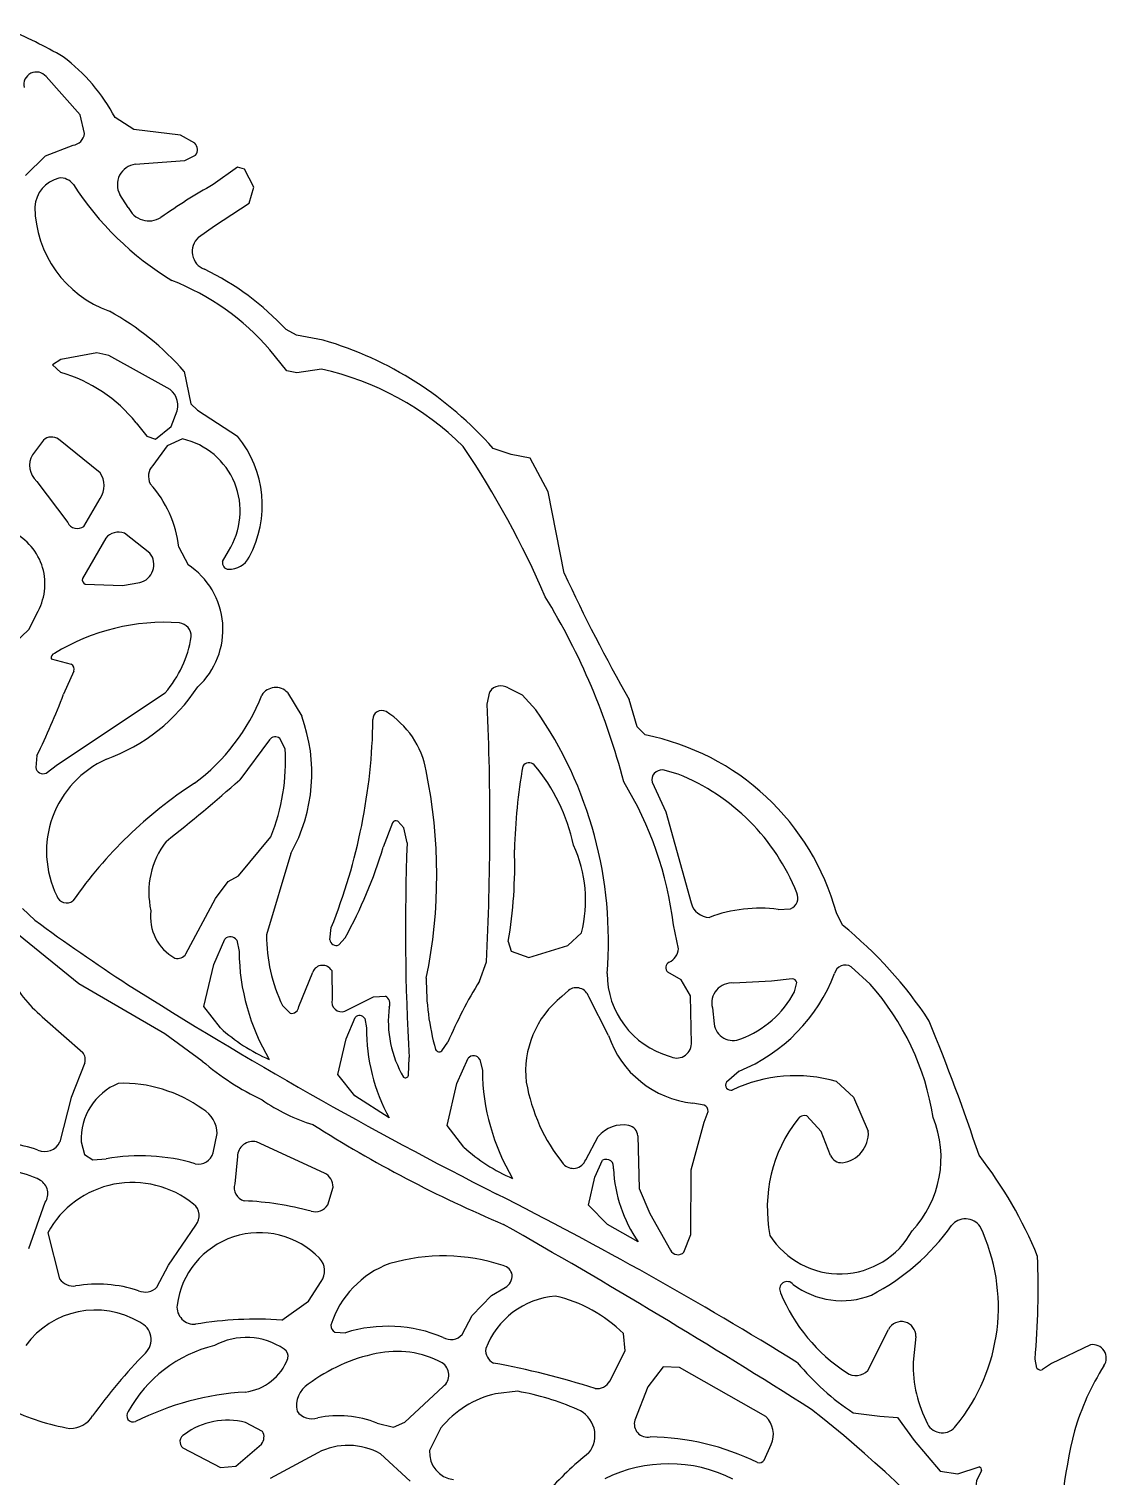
# Model space of a CAD drawing. Header units: millimetres. Extents: x 0.02 to 0.492, y 0.021 to 0.495.
# Drawn here: x 0.3916 to 0.4668, y 0.34 to 0.4409 of the extents above; entities that cross this region are included whole.
import ezdxf

# ---------------------------------------------------------------- set-up
doc = ezdxf.new("R2010")
doc.units = ezdxf.units.MM
doc.header["$MEASUREMENT"] = 0
doc.layers.add('WHITE', color=7, linetype='Continuous')

msp = doc.modelspace()

# ---------------------------------------------------------------- linework, layer by layer
at = {"layer": 'WHITE'}
for p, q in [((0.3952045481410092, 0.4349635921699858), (0.3928289010704811, 0.4376168237243088)), ((0.3955090818838454, 0.4336573866849003), (0.3952045481410092, 0.4349635921699858)), ((0.3989414019847565, 0.4339381374657341), (0.397640120347869, 0.4347678670237098)), ((0.402213485810109, 0.4335415729188242), (0.3989414019847565, 0.4339381374657341)), ((0.4031969303203766, 0.4329717134570872), (0.402213485810109, 0.4335415729188242)), ((0.391390394377743, 0.4307178465175515), (0.3927916815647671, 0.4320909155635344)), ((0.3927916815647671, 0.4320909155635344), (0.3947104685281687, 0.4328280447212741)), ((0.4025034937461175, 0.4317690551059231), (0.4032575441856395, 0.4321466808692768)), ((0.3990533292797975, 0.4315107793423154), (0.4025034937461175, 0.4317690551059231)), ((0.4061831546843385, 0.4313007556507334), (0.4044800704371113, 0.4300935040745835)), ((0.4066744347012735, 0.4311676055663909), (0.4061831546843385, 0.4313007556507334)), ((0.4073197010586339, 0.4299019846404977), (0.4066744347012735, 0.4311676055663909)), ((0.3985636465224254, 0.4284965969818322), (0.397972327427753, 0.4293992000101786)), ((0.4070040059591939, 0.4288002602629016), (0.4073197010586339, 0.4299019846404977)), ((0.4045770726053707, 0.427221719323901), (0.4070040059591939, 0.4288002602629016)), ((0.4034614764788846, 0.4264143158077489), (0.4045770726053707, 0.427221719323901)), ((0.410291910414194, 0.4195946390293949), (0.4095674183290965, 0.4199740097277836)), ((0.4121611920648904, 0.4192390297175402), (0.410291910414194, 0.4195946390293949)), ((0.3938676742409076, 0.4178901862949054), (0.3932798329208774, 0.4175199109480822)), ((0.39636196223904, 0.4183455810493469), (0.3938676742409076, 0.4178901862949054)), ((0.3972186185348012, 0.4181720184066707), (0.39636196223904, 0.4183455810493469)), ((0.4012714520353343, 0.4159165657281728), (0.3972186185348012, 0.4181720184066707)), ((0.4096234526990288, 0.417105794059728), (0.4084452140570618, 0.4185673949726739)), ((0.3932798329208774, 0.4175199109480822), (0.3938553951249599, 0.4169854409574248)), ((0.4024690775522861, 0.4170559675853734), (0.4029152781225137, 0.4147972328517466)), ((0.410310366169841, 0.4169561348347643), (0.4096234526990288, 0.417105794059728)), ((0.4120285628762062, 0.4172187212680111), (0.410310366169841, 0.4169561348347643)), ((0.4029152781225137, 0.4147972328517466), (0.403381564362863, 0.4143660285590259)), ((0.4015467767085006, 0.4132167351833383), (0.4019639788669876, 0.4143232076253404)), ((0.403381564362863, 0.4143660285590259), (0.4061872991635091, 0.4125376115370369)), ((0.399116382654213, 0.4134801924215369), (0.3998688799809644, 0.4125470012274098)), ((0.4004520800659712, 0.4123408394927251), (0.4015467767085006, 0.4132167351833383)), ((0.3926434772514096, 0.4122669859450235), (0.3918807924752019, 0.411251484595814)), ((0.3966074269610254, 0.4099938782756514), (0.3937018057715674, 0.4123402436709533)), ((0.3998688799809644, 0.4125470012274098), (0.4004520800659712, 0.4123408394927251)), ((0.4012715714697465, 0.4118777586799738), (0.4002675713929951, 0.4105104786285059)), ((0.4023511236551766, 0.4123528368784002), (0.4012715714697465, 0.4118777586799738)), ((0.4252550278285214, 0.4112692111578043), (0.4239978773551405, 0.4116888443539145)), ((0.4265822666005971, 0.4110003482896), (0.4252550278285214, 0.4112692111578043)), ((0.427833193356968, 0.408671888015042), (0.4265822666005971, 0.4110003482896)), ((0.3921921145221568, 0.4093941324201876), (0.3943394736836966, 0.4065232547865556)), ((0.395467118225057, 0.4062565682588142), (0.396603759278029, 0.4082097000765914)), ((0.4289613433064591, 0.4029915455236519), (0.427833193356968, 0.408671888015042)), ((0.4000755429555504, 0.4043853146466851), (0.398293743247531, 0.4057874938373591)), ((0.3969888679395722, 0.405437610229456), (0.3953741750080372, 0.402628292244205)), ((0.4020807369097716, 0.404808479724271), (0.4027284934923696, 0.4035829462206502)), ((0.4051440799181252, 0.4037967899915946), (0.4055432796734664, 0.4045348548919221)), ((0.3955604359428687, 0.4022182317578788), (0.3981626216644833, 0.4021427523569993)), ((0.3981626216644833, 0.4021427523569993), (0.3993621408766387, 0.4023408594433444)), ((0.3916389391675851, 0.3990687862414307), (0.3922754746707226, 0.4003476780760581)), ((0.3906119213657537, 0.3980878716308759), (0.3916389391675851, 0.3990687862414307)), ((0.3931955560674457, 0.3970093364724233), (0.3945732695981133, 0.3966532245498526)), ((0.394767306128294, 0.3961562674484035), (0.3940548334083665, 0.3945480576635567)), ((0.3936187284906774, 0.3896475825372233), (0.4011441786797839, 0.394653846634796)), ((0.4096727399270964, 0.394659539319323), (0.4106577570216796, 0.3930079349430374)), ((0.4235963346719236, 0.3938515711328102), (0.4237751368234022, 0.3947262480256249)), ((0.4250497267193208, 0.3949843359364888), (0.4260352359697132, 0.3945092117766464)), ((0.4260352359697132, 0.3945092117766464), (0.4269928547510307, 0.3934650709052164)), ((0.4340519418245242, 0.3922756524563148), (0.4335046563302207, 0.3941797433873013)), ((0.4346040094959836, 0.3917076858789339), (0.4340519418245242, 0.3922756524563148)), ((0.4084144772875519, 0.3913671373131393), (0.406338498252471, 0.388585527731598)), ((0.4095031723983591, 0.390739703327137), (0.4091351263805933, 0.3914678495958555)), ((0.3921912450564038, 0.3902654127389338), (0.3921154405725821, 0.3894465085836362)), ((0.3928353860320357, 0.3890503852813457), (0.3936187284906774, 0.3896475825372233)), ((0.4369162081390896, 0.3889724594436582), (0.4358297013134312, 0.3892665454432703)), ((0.4350876023152652, 0.3884239359861432), (0.4360541125685139, 0.3863384311102716)), ((0.4169886350377944, 0.3855881900511951), (0.4163482271570278, 0.3838781368928524)), ((0.4177862844352259, 0.3852275124396888), (0.4173559166783707, 0.3856970081606995)), ((0.4360541125685139, 0.3863384311102716), (0.4378063483665697, 0.379992748031989)), ((0.4062487931350787, 0.381889648077701), (0.4085093721435073, 0.3846115514065227)), ((0.4180036604277497, 0.3841759461562938), (0.4177862844352259, 0.3852275124396888)), ((0.4098959528249044, 0.3834469482525926), (0.4082027039349195, 0.3777644727369351)), ((0.4046497008401448, 0.3803041658695753), (0.4055289909348975, 0.381478942839587)), ((0.4055289909348975, 0.381478942839587), (0.4062487931350787, 0.381889648077701)), ((0.3911863040751798, 0.3796171583244123), (0.3920423890656776, 0.378792828825319)), ((0.4025861619460501, 0.3764491332456144), (0.4046497008401448, 0.3803041658695753)), ((0.4438906103814404, 0.3795429393836189), (0.4447518771792203, 0.3795918645864759)), ((0.4369330615618481, 0.3767953675191204), (0.4365808517759663, 0.3784687266024695)), ((0.4483679586957119, 0.3784458852648451), (0.4479408493651463, 0.3792930695146397)), ((0.3951229598577162, 0.3743498739508233), (0.3909013621844594, 0.3777592783005016)), ((0.4045194556362808, 0.3757048156777688), (0.4052994841536556, 0.3774691104382633)), ((0.4126101135643645, 0.3774240972830926), (0.4127158095543808, 0.3782720400599331)), ((0.4136885834881995, 0.3775578232940232), (0.4132427473932648, 0.3770641820205171)), ((0.4292155953606288, 0.3770336014827363), (0.4301707818496667, 0.3778992268373697)), ((0.406123626548861, 0.3773855649219879), (0.4062881775837263, 0.3766074573786137)), ((0.4250662693171936, 0.377293790336264), (0.4252609323032672, 0.3766233806851894)), ((0.4252609323032672, 0.3766233806851894), (0.4265063655278215, 0.3761778943406442)), ((0.4265063655278215, 0.3761778943406442), (0.4292155953606288, 0.3770336014827363)), ((0.4038357312543308, 0.3727648466354952), (0.4045194556362808, 0.3757048156777688)), ((0.4230564053737464, 0.3745487208777607), (0.4235381516971293, 0.3758792843487732)), ((0.4502987799198994, 0.374340098322899), (0.4489704450682692, 0.3755487435134779)), ((0.4104549380824369, 0.3727598951118426), (0.4114349495441224, 0.3751762050164323)), ((0.4127521816679186, 0.3752718464918237), (0.4127885086587968, 0.3732613291267681)), ((0.4371237382707671, 0.3746204117444795), (0.4361830841493582, 0.3751684813196851)), ((0.4377617365659862, 0.3735092582108499), (0.4371237382707671, 0.3746204117444795)), ((0.4434208226363548, 0.3745310893359191), (0.4407668945925113, 0.3744069524664045)), ((0.4448659835799328, 0.3746934404727778), (0.4434208226363548, 0.3745310893359191)), ((0.4450199568056214, 0.3737886710456418), (0.4451870614140228, 0.3744358462099719)), ((0.4011100825332615, 0.3708546882521841), (0.3951229598577162, 0.3743498739508233)), ((0.4136723649354062, 0.3724490056463871), (0.4156752971068446, 0.3734545954477359)), ((0.4156752971068446, 0.3734545954477359), (0.4165010774742607, 0.3734818703986393)), ((0.4292538633423846, 0.3738889222940002), (0.4287995780234506, 0.3734584260390732)), ((0.4320487812499498, 0.3707522975340848), (0.4306789836332728, 0.3734460305444399)), ((0.4378408626267556, 0.3701666532932196), (0.4377617365659862, 0.3735092582108499)), ((0.4049953520207767, 0.3712737705015854), (0.4038357312543308, 0.3727648466354952)), ((0.4093232477920382, 0.3728302585008381), (0.4098427145429434, 0.3722978796827026)), ((0.4392999841709463, 0.3726727615666489), (0.4394161382385929, 0.3715534093451312)), ((0.3927470700254975, 0.3718837396157372), (0.3953885274669288, 0.3695622208402686)), ((0.4137516506157636, 0.3705053439872206), (0.4143952009669021, 0.3719953682516924)), ((0.415051168803221, 0.3719351996060483), (0.4151737429993678, 0.3712846673362599)), ((0.403725424716128, 0.3689682295636428), (0.4011100825332615, 0.3708546882521841)), ((0.4131701434710124, 0.3680309419502421), (0.4137516506157636, 0.3705053439872206)), ((0.4204179746145433, 0.3696780774831073), (0.4208520231497204, 0.3702815140546686)), ((0.3955237558005253, 0.3688386763338161), (0.3945702498649311, 0.3664295607206615)), ((0.418108188839937, 0.3679722392846407), (0.4181486886564771, 0.3692221275758175)), ((0.4214853051916342, 0.3674017030767549), (0.422265306374528, 0.3691659675837083)), ((0.4230894554080773, 0.3690824874197857), (0.4232550201508886, 0.3683050059583)), ((0.4143562047148533, 0.3665407527924977), (0.4131701434710124, 0.3680309419502421)), ((0.4208025449536077, 0.3644614686545753), (0.4214853051916342, 0.3674017030767549)), ((0.4411625320154768, 0.368258521761269), (0.4402862688946286, 0.3674974479738225)), ((0.447954456875965, 0.3675425923935113), (0.4491281069297824, 0.3664507619295576)), ((0.3945702498649311, 0.3664295607206615), (0.3937951693963966, 0.3633317295910748)), ((0.4167615425689817, 0.3649991845892428), (0.4143562047148533, 0.3665407527924977)), ((0.4491281069297824, 0.3664507619295576), (0.4501705589687064, 0.3640687560161468)), ((0.4387327045887661, 0.3658921526092376), (0.4379232545213521, 0.3660371817644301)), ((0.4387335416337469, 0.3646953277079315), (0.4389981343639628, 0.36545612927198)), ((0.4219621657200537, 0.3629703925206655), (0.4208025449536077, 0.3644614686545753)), ((0.4378257914848939, 0.3613710300877932), (0.4387335416337469, 0.3646953277079315)), ((0.4468864254350154, 0.3640568218559511), (0.4458767545500265, 0.3651499637177126)), ((0.3952874719228701, 0.3633365589688625), (0.3955214816185787, 0.3624545962993299)), ((0.4044746412372269, 0.3625645998571825), (0.4047633998722578, 0.3639064327827438)), ((0.412245869570826, 0.361143902069616), (0.4075085695901648, 0.3633222369340165)), ((0.4304613976254536, 0.3620847549038204), (0.431329594195885, 0.3637024228285796)), ((0.4340941345707501, 0.3637590299464279), (0.4341951635171981, 0.3600843920034101)), ((0.4475304991769418, 0.3623754607869503), (0.4468864254350154, 0.3640568218559511)), ((0.3955214816185787, 0.3624545962993299), (0.3960893582054849, 0.362072181364941)), ((0.4061700235704159, 0.3623139602700505), (0.4059876417506054, 0.3604155700103441)), ((0.3960893582054849, 0.362072181364941), (0.3970252612709462, 0.3621472577615284)), ((0.4310928480191196, 0.360879182259001), (0.4316340172612497, 0.3620439595299806)), ((0.4377832415888235, 0.3568792648995466), (0.4378257914848939, 0.3613710300877932)), ((0.4306492945442162, 0.3589248165524606), (0.4310928480191196, 0.360879182259001)), ((0.412476756502473, 0.3589391069361446), (0.4128444627483976, 0.3601751461028244)), ((0.4341951635171981, 0.3600843920034101), (0.4349297947641411, 0.3583295125400238)), ((0.391636533784783, 0.3558919994566401), (0.3927752867354501, 0.3591288477953983)), ((0.4319779195368795, 0.3575644487239412), (0.4306492945442162, 0.3589248165524606)), ((0.4349297947641411, 0.3583295125400238), (0.436380441652855, 0.3557895378736327)), ((0.4013744916566116, 0.3547303643961122), (0.4032698003373961, 0.3575270297380463)), ((0.4341221119641688, 0.3563590693253206), (0.4319779195368795, 0.3575644487239412)), ((0.3929443142907026, 0.3569962710942876), (0.3937767966283797, 0.3537759732990772)), ((0.4373169949667443, 0.3556309564493029), (0.4377832415888235, 0.3568792648995466)), ((0.4005640186377945, 0.353209270067766), (0.4013744916566116, 0.3547303643961122)), ((0.4111290663113129, 0.3522238214968466), (0.4120043102215101, 0.3535950281757658)), ((0.4092684800104386, 0.3509019818560514), (0.4111290663113129, 0.3522238214968466)), ((0.4225530794070934, 0.3512305014137739), (0.423901719117407, 0.3526069537128985)), ((0.423901719117407, 0.3526069537128985), (0.4248560354805422, 0.3531671095503964)), ((0.4218520757392208, 0.3498997750234863), (0.4225530794070934, 0.3512305014137739)), ((0.4501402053291214, 0.3473940443572099), (0.451577052376757, 0.350256114044285)), ((0.4129659212529147, 0.3500701059881497), (0.4137197202466166, 0.3500214741048241)), ((0.4332162809378369, 0.3487580495710172), (0.4330947081068533, 0.3499569589615466)), ((0.4534855681686429, 0.3497598024486639), (0.4532951823290599, 0.3479664219639672)), ((0.4321509495448161, 0.3466412854236947), (0.4332162809378369, 0.3487580495710172)), ((0.4619304435562994, 0.347557212488678), (0.4618048044314115, 0.3481881719239265)), ((0.4656574058784034, 0.3491732327455309), (0.4629385493070682, 0.3478632736284539)), ((0.4358665286904217, 0.347651033830425), (0.4347987298548707, 0.3462398050584692)), ((0.436996757798804, 0.3475971621071812), (0.4358665286904217, 0.347651033830425)), ((0.443027658332813, 0.3441680653170084), (0.436996757798804, 0.3475971621071812)), ((0.4629385493070682, 0.3478632736284539), (0.4623206691671702, 0.347444491526999)), ((0.41786034960116, 0.3437828127140158), (0.4205307787710467, 0.3462691887326195)), ((0.4347987298548707, 0.3462398050584692), (0.4338934662533245, 0.3439328717531498)), ((0.4257238782958173, 0.3459362164577581), (0.4241800555816894, 0.3457698646803956)), ((0.449125478636833, 0.3444255071323955), (0.450978781347359, 0.344200835048776)), ((0.450978781347359, 0.344200835048776), (0.4522059021135237, 0.3440995501770164)), ((0.4079271807698783, 0.3431364229610167), (0.4067447333689487, 0.3437592284210599)), ((0.4159227218026578, 0.3437132855252645), (0.4170614265838202, 0.3434426333313886)), ((0.4170614265838202, 0.3434426333313886), (0.41786034960116, 0.3437828127140158)), ((0.4203606526705628, 0.3433888305824929), (0.4195774942221439, 0.341797662269668)), ((0.4522059021135237, 0.3440995501770164), (0.4533793567657997, 0.3425070376404717)), ((0.4060674788551731, 0.3407154189394171), (0.4078427074446507, 0.3422601227551227)), ((0.4429163816626596, 0.3411284163786606), (0.4433939696161105, 0.3422357557183009)), ((0.4533793567657997, 0.3425070376404717), (0.4551869368506696, 0.3403582967913273)), ((0.4023727527221606, 0.3419892145118524), (0.4049878604041863, 0.3406215626647797)), ((0.4117785036860717, 0.3416536652928869), (0.4084531829881024, 0.339860652427366)), ((0.4182225356753611, 0.3396777183222217), (0.4161577554676472, 0.3415717031806984)), ((0.4049878604041863, 0.3406215626647797), (0.4060674788551731, 0.3407154189394171)), ((0.4551869368506696, 0.3403582967913273), (0.4564233438214937, 0.3401777038720377)), ((0.4564233438214937, 0.3401777038720377), (0.4579041014760517, 0.3406593635897455)), ((0.4580606153015711, 0.3404059446299757), (0.4578866595659604, 0.3400246994012787))]:
    msp.add_line(p, q, dxfattribs=at)
for centre, radius, start, end in [((0.376867868772815, 0.4090540259682257), 0.0345183781696937, 60.18632807350308, 67.50071990594166), ((0.3862233044575615, 0.4286936205173964), 0.0129321365478655, 28.01493490594171, 52.86845004541946), ((0.3921485787025616, 0.4370648811388971), 0.0008760588689595, 39.05226990594407, 192.7981348846828), ((0.3945708589799568, 0.4337616641159141), 0.000944, 278.5047539059408, 353.657971905942), ((0.4027814568334807, 0.4325264463668071), 0.000609, 321.4213259059442, 46.98243990594905), ((0.3992490532497629, 0.4300780867278369), 0.001446, 97.77917390594223, 208.0013839059433), ((0.3942742077807347, 0.4283825905712005), 0.002234381067414, 104.2281947206755, 176.230879427723), ((0.3938286491771359, 0.4294239692210178), 0.0011292257060453, 36.78077720075236, 95.26485043302561), ((0.4126475065500254, 0.4416086870235936), 0.0212925854318158, 212.7175095716042, 238.7344692240351), ((0.4250224754644188, 0.3934863911237979), 0.0419770308966407, 119.2993469059418, 125.1667772210406), ((0.3999100432395672, 0.4286611171322671), 0.0078664852977022, 180.9588996094489, 250.2055303594122), ((0.4000055430716054, 0.429137572467138), 0.001577946523587, 203.9668879059411, 302.1596114636219), ((0.4043383135736046, 0.4254278521133351), 0.0013198310161054, 131.6329059059416, 249.8574331684037), ((0.3955195933317004, 0.4069699725980666), 0.0191427889511567, 42.79035590594184, 64.09127433151431), ((0.3951656209297483, 0.407045458779096), 0.017581314150992, 40.94628890594189, 68.54428511023454), ((0.3879645559845407, 0.4043800875717525), 0.0192628938643421, 41.15105790594196, 61.19472209008531), ((0.4051592418262742, 0.3952083494763164), 0.02503, 41.1802209059419, 73.7551739059419), ((0.3909904169310808, 0.4069847255355864), 0.010403, 38.63698990594219, 74.01419290594207), ((0.4077097260866517, 0.3975370199832684), 0.0201499805626867, 45.11744086075645, 77.62351090594179), ((0.4006771686491745, 0.4147110935149159), 0.001344, 343.2255079059399, 63.7572539059411), ((0.3932196502772105, 0.4116244957549511), 0.000863, 56.0342669059397, 131.8851529059423), ((0.4012140629232355, 0.4073278794764039), 0.005152, 327.1716309059416, 77.24968590594143), ((0.4003146491531025, 0.4077220317953301), 0.0075945919175072, 331.5643674792992, 39.35179190594192), ((0.3688565697261708, 0.3760759642371161), 0.0639834616391593, 23.26329236688436, 33.95607220644573), ((0.3931676629605051, 0.4105124173769121), 0.001484, 150.1306629059426, 228.8998169059432), ((0.3952870217985697, 0.4091044997246618), 0.001592, 325.8016139059416, 33.96282390594218), ((0.4010996837964776, 0.4097459238505919), 0.001130024362773, 137.4228339059417, 207.5295694073424), ((0.394139006483212, 0.4038942759122561), 0.007994176053731, 6.566638905942271, 41.80928437731566), ((0.3887425059395282, 0.4022463387808612), 0.004010832896988, 331.7458709059418, 67.18698545177944), ((0.3950136307355377, 0.4068564458270308), 0.000752, 206.3001279059396, 307.088067905941), ((0.3979025511027043, 0.4046382485607423), 0.001214, 71.20191490594068, 138.8180209059396), ((0.3990653571376939, 0.4035911171816919), 0.001285, 283.353603905941, 38.17405690594128), ((0.4055626658104449, 0.4036945680693734), 0.0004308868420266, 166.2765289059428, 267.7904355936706), ((0.405597627719038, 0.4048398492396427), 0.0015766913901332, 268.125483967079, 332.2494746541658), ((0.3997480633026685, 0.399058614399853), 0.0054177986803092, 312.6111858505428, 56.62487090594193), ((0.5299709051879645, 0.4494943240267297), 0.1112, 204.7203959059419, 209.8303319059419), ((0.3956831828382664, 0.4025213195333998), 0.000327, 160.9051069059449, 247.9526459059471), ((0.3873120034532158, 0.3766294358372192), 0.0472984178848739, 14.45932067143628, 31.50552547935136), ((0.4011597759447456, 0.3846284618425067), 0.0149368985740993, 86.25693268232288, 121.2355777351525), ((0.4019983300727919, 0.3985860437299337), 0.0009572449249216, 358.2414769208241, 81.79809615436562), ((0.3951834700363511, 0.3997912293019041), 0.0078691008508086, 319.2427879059419, 350.9737393008888), ((0.3935228210601049, 0.3970828284734558), 0.0003354153389993, 108.9085212268242, 192.6566149059394), ((0.3943790252887551, 0.3962910227438356), 0.000411, 340.8603489059394, 61.79589590594497), ((0.3926608043146369, 0.4020977860778115), 0.0128470267703114, 289.9009216616573, 326.8430436272347), ((0.4088420764334688, 0.3938806151830789), 0.0011387381831084, 43.15889090594099, 148.0018754865381), ((0.4245418789895205, 0.3942160054845759), 0.000921, 56.53626690594291, 146.3574969059399), ((0.3483510874012079, 0.4118892020869545), 0.048883, 333.7455679059419, 339.222001905942), ((0.3947059669508527, 0.3996743399226306), 0.0141562153016655, 306.7879029307106, 338.4910960783046), ((0.2356799977197727, 0.3854736886147921), 0.188103, 357.0762959059419, 2.552729905941856), ((0.3999431269132421, 0.3890508165926005), 0.011422, 330.6186209059421, 20.27015490594203), ((0.3750929497103983, 0.3933714474452454), 0.040539754392788, 338.1326329059419, 359.1588487029622), ((0.4162322462956731, 0.392811848201425), 0.0006049555609783, 59.47128624830844, 183.3677517099637), ((0.4133123750978029, 0.3881335963775333), 0.0061194624425577, 10.06462794260179, 58.17262713497062), ((0.403786058867631, 0.3773315963178726), 0.0282638351508468, 355.4174281839252, 34.8072099059419), ((0.408822674391723, 0.3910749402492487), 0.000502, 51.50734390594207, 144.4040239059377), ((0.4312752140333962, 0.3747605161515647), 0.017271, 15.21472790594191, 78.88732690594189), ((0.3952727614977039, 0.3899027860083338), 0.014255, 338.211314905942, 3.365795905941963), ((0.3999236171631099, 0.3835735575538564), 0.0070626386182844, 114.1521148671172, 205.9697557058975), ((0.4265166705782235, 0.3892604551835753), 0.0005137491079666, 45.91378688757212, 147.8513351690691), ((0.4170053442355137, 0.3813524434247124), 0.0128802859661097, 11.96985707277686, 39.98691424849446), ((0.3926152945437695, 0.3895026780369728), 0.000503, 186.4115289059407, 295.948151905938), ((0.3310295007847318, 0.4732650491664794), 0.1133228416959109, 308.2627121968659, 311.6480169059421), ((0.3841574053476289, 0.3819471824137088), 0.0359207192070378, 348.431407935287, 11.65370872235434), ((0.462340949915211, 0.3829587609371962), 0.0368505785745959, 169.7219583829755, 178.8378990314976), ((0.4357736838114491, 0.3885677872308165), 0.000701, 85.41655890594325, 191.8417119059399), ((0.4313845777364811, 0.3751843605449374), 0.0148563321904152, 21.77762224758181, 68.13989790594182), ((0.4198110353172732, 0.362664992357816), 0.0305865830190723, 122.9305804273048, 145.1577734757928), ((0.4120348205197232, 0.3755184417243558), 0.0247226987057337, 6.85372890594179, 31.50946732764112), ((0.4172352638553054, 0.3854300027369973), 0.000293, 65.68302390594407, 147.3239549059476), ((0.4057897124057132, 0.3807405136538101), 0.0057944908411144, 142.2716331013264, 192.8730261348897), ((0.3845968083837738, 0.3935196562173912), 0.033183, 331.2476709059418, 343.1087549059418), ((0.5777516973263863, 0.3782476351799846), 0.159858, 177.8747069059419, 183.2366139059419), ((0.3929164385217035, 0.382678831693959), 0.0325977037627304, 350.4913239059418, 1.805945254452705), ((0.4212570004715475, 0.3801649658948533), 0.009197231753822, 345.7383649059418, 24.80695214276226), ((0.3942695414054246, 0.3807375623434917), 0.0007412844235548, 200.2614823526744, 306.2393338131632), ((0.4444692265069717, 0.3803369770379058), 0.0007969215568665, 290.7737209059402, 26.78756126306342), ((0.4391163414322731, 0.3803457640027481), 0.0013567247723109, 195.081762905943, 268.9785978466402), ((0.4426089263870441, 0.3695810198659788), 0.010044030781386, 82.66869490594192, 110.4955911653738), ((0.4777588853511943, 0.4956579906882599), 0.144930272174989, 233.7412599059417, 236.8550535728994), ((0.4034044908506105, 0.3790212598889967), 0.0032916144624237, 172.5236948801606, 241.0288449549931), ((0.4056808566740107, 0.3771245077674699), 0.000514, 30.52360490594295, 137.8994909059446), ((0.4196886952953114, 0.3777785606396414), 0.011486, 180.0702749059418, 205.5190779059419), ((0.4298564406433995, 0.3556146148461077), 0.0293929108720896, 33.30624757092752, 50.96497590594194), ((0.4019984967734528, 0.3767990500740155), 0.0006839533184963, 254.0139747580311, 329.2289209059431), ((0.4213533176699922, 0.3767683034384817), 0.0150659987147813, 180.6117069059419, 210.6677186424533), ((0.4130589900419754, 0.3774771435633357), 0.000452, 186.7397089059395, 293.9878439059385), ((0.4357819209109224, 0.3769012857332281), 0.0011560032293612, 295.4319945508331, 354.7429299059411), ((0.4121162703632543, 0.3749113221339778), 0.000731, 29.55068990594147, 158.7549889059407), ((0.4364693616675895, 0.3754798864712938), 0.0004229988012903, 116.8435080746494, 227.4073979059389), ((0.4485687543574544, 0.3748832083908266), 0.0007773624808527, 58.88647790594086, 166.0264126615587), ((0.4001110238272214, 0.3805776455578035), 0.0113934988534436, 210.4066068896578, 229.7345739059419), ((0.4365853979224429, 0.3744585692002448), 0.0172393476214939, 179.0526153506876, 195.7979630072602), ((0.451062755768829, 0.3573780325238288), 0.032851, 148.4875459059419, 156.8719059059418), ((0.4379192194340883, 0.3750467004700204), 0.005959738447541, 179.7429609734807, 254.1608284984155), ((0.436633364944141, 0.3793347138004365), 0.0119664273886816, 292.2401499059419, 339.1260711338973), ((0.4448667066974807, 0.3743654412698809), 0.000328, 12.39494790594287, 90.12631590594077), ((0.5635598494945114, 0.6350408406381511), 0.308577516650267, 237.6662160035367, 243.1676091371627), ((0.4162350280855907, 0.3729673836247002), 0.0005792054193203, 336.0278463302878, 62.65578790594192), ((0.432881896564374, 0.3682628388594225), 0.0066075298569827, 128.157713905942, 186.7271761066361), ((0.4298102886139381, 0.3731650715378518), 0.000913, 17.92258290594303, 127.5495409059442), ((0.4406466465999359, 0.3730211597617471), 0.001391, 85.0407529059412, 194.5050889059417), ((0.4389045418797381, 0.3770011535522738), 0.0069078465219729, 290.185249931095, 332.2866499059417), ((0.4365045241026695, 0.3621351133023044), 0.0184185545823802, 9.058141826001265, 41.50199990594184), ((0.4099372816337948, 0.3728092084080133), 0.00052, 259.5218939059419, 354.5582769059384), ((0.413436421577907, 0.3730792910833536), 0.000673, 164.3067259059427, 290.5230689059419), ((0.4243485910387793, 0.3717297206654174), 0.0076502652076024, 172.4714744036301, 210.5644932800795), ((0.4147031027267483, 0.3717463451477771), 0.000396, 28.48346990594191, 141.034949905939), ((0.4407339633065089, 0.3717255391766007), 0.0013290190324105, 187.4416509059432, 294.6441702409593), ((0.3126041605824139, 0.3138667793392194), 0.1531769032254689, 18.47001572789816, 22.20461022122617), ((0.4131884317671037, 0.3802573521013535), 0.0121585893132948, 227.6349989059419, 246.7784595310712), ((0.4280233746370874, 0.3711873699831839), 0.01285, 179.5661649059419, 208.7880469059419), ((0.4386637719785031, 0.3729767836907408), 0.0069790000000001, 198.586739905942, 263.909077905942), ((0.3948352983961906, 0.3690844148176087), 0.000731, 340.3564479059418, 40.81610890594485), ((0.4202408016621992, 0.3698819625458558), 0.0002701099292035, 205.6062991093499, 310.9901339059425), ((0.4368081349591905, 0.3702090840857338), 0.0010335989587397, 240.0796408669899, 357.6472609059429), ((0.4154751877342061, 0.382554282278108), 0.0179621201237834, 229.145435905942, 245.0272984374309), ((0.4226467062293641, 0.368821395166456), 0.000514, 30.52814690594563, 137.9040359059445), ((0.3994848684252343, 0.3635331551612434), 0.0042019980319983, 112.6456648577404, 182.6816399059421), ((0.3981861042899198, 0.3579623181447522), 0.009454264149763, 53.93428044312662, 91.93442704384401), ((0.4178920706529696, 0.3680173643832058), 0.0002207789511222, 233.6702350461807, 348.2061839059439), ((0.4383203052245837, 0.3684652029816439), 0.0150661367788159, 180.6092329059418, 210.6656831048336), ((0.4386388496186645, 0.3696386159897329), 0.0125051656341452, 189.8990380614362, 218.8056244946023), ((0.4405830585144689, 0.3672915130057444), 0.0003612385493303, 145.2441769059428, 286.6628978272462), ((0.4451068225796347, 0.3576743855173502), 0.0102708581937611, 73.90362990594186, 115.4905071564505), ((0.4028347563346527, 0.363908007927509), 0.0019286441808242, 359.9532059059416, 61.60389523699001), ((0.4149214010700455, 0.3761473185708713), 0.0121221930451869, 234.5569748330132, 253.3260833758852), ((0.4385571789555176, 0.3654864991215505), 0.000442, 356.0600989059444, 66.60193990594506), ((0.4600354371516516, 0.441154595943131), 0.0907292137516276, 237.6171666058673, 247.1019321837719), ((0.4330535513135109, 0.3622730583577916), 0.0022394443359378, 79.0853337273841, 140.3372499059412), ((0.4332890053562848, 0.3636858444007465), 0.0008084486230319, 5.193862905940958, 76.51100697448811), ((0.4531659846558883, 0.3587332859542345), 0.0100422651804343, 142.0573386986727, 191.0267945805603), ((0.4457260772831306, 0.3646004106520583), 0.0005698352487599, 74.66735890594163, 147.3309787762552), ((0.4477812315079764, 0.3622236863212124), 0.0074619420576772, 316.8156306550202, 22.13165260157293), ((0.3927395715430342, 0.3638229748984879), 0.0011643061367522, 245.7924076325512, 335.0440669059419), ((0.4072483232713051, 0.3622750918373274), 0.001079, 76.04308790594328, 177.9356079059417), ((0.4480926185103494, 0.3639427083857249), 0.0020817599654167, 277.2970090393105, 3.471301905942684), ((0.3893726511974532, 0.3545274091234611), 0.0087259436170778, 70.66205307349937, 96.8818146680688), ((0.3994156235472812, 0.3488371830482589), 0.0135230144821685, 73.58098946511431, 100.1812429059418), ((0.4034619566632525, 0.3628318777900341), 0.0010473621817477, 257.6551250577241, 345.2150669059416), ((0.4301488210863642, 0.3719469298899497), 0.0121490554871107, 227.6349989059419, 246.7910185940603), ((0.4483137457284373, 0.3627411215590284), 0.0008643974552637, 205.0256459059421, 272.8701739151008), ((0.4341109859294715, 0.3439194517676009), 0.0301132798180633, 22.29839945783895, 37.84433260897836), ((0.3898936207779645, 0.3560339304981173), 0.0052648443380624, 61.09848486043072, 152.4083339059411), ((0.4295934173335786, 0.3624099813997108), 0.0009269099528608, 220.9999080645278, 339.4593569059408), ((0.4318921808295061, 0.3615935892093503), 0.0005191164163071, 343.3256700789522, 119.8224169059436), ((0.4422256428129763, 0.361957864181669), 0.0098495541046814, 182.986834934737, 214.6409079059421), ((0.391875769530263, 0.3597232016059214), 0.0010781408324106, 326.5453629059441, 58.55902976603593), ((0.3988652406199145, 0.3537387428398547), 0.006757873846439, 51.0148484712835, 151.1816379059418), ((0.406929102875458, 0.3601547806158522), 0.0009769135877283, 164.5170049059408, 253.0557838524449), ((0.411800747988476, 0.360199548969909), 0.001044, 358.6606239059414, 64.76311690593964), ((0.2967951136621781, 0.107839381039597), 0.282273402895312, 58.27143062940952, 63.15277163287205), ((0.4024583636400344, 0.3581825687904914), 0.0010431495401455, 321.066137905942, 50.86499752025672), ((0.4056307428224039, 0.337180003498489), 0.0220635692475402, 75.09332439420048, 87.36678166833418), ((0.4116027833209204, 0.3594917107100208), 0.0010340213019931, 253.3490376878221, 327.6952759059433), ((0.1666872258201937, -0.0961684826512081), 0.5219874786704162, 57.62123876104025, 60.37289900123189), ((0.4430748656002328, 0.366697735515326), 0.0158440357919426, 297.4689264110049, 324.4770514170795), ((0.4569452910479052, 0.3567183282718023), 0.0012447833863113, 34.32719712062985, 141.5783380852216), ((0.4461720735806763, 0.3518072008680493), 0.0130680899140668, 320.6901238221959, 25.43747742641605), ((0.4077159020323803, 0.3511966211366394), 0.0057990623280813, 43.79021376275692, 172.701401202886), ((0.4481761975185344, 0.3598754937652974), 0.0057506720353263, 212.1832284929882, 331.3367242451254), ((0.4205390988203931, 0.342136913842), 0.0132438339853813, 71.64286269005937, 106.4001670222444), ((0.4369054526739658, 0.3560453100920462), 0.000584, 205.9741839059431, 314.8049659059396), ((0.4022790078422553, 0.353162638319107), 0.0597332886713128, 355.2229919059417, 2.094102220881229), ((0.4109940717226068, 0.3543416546760344), 0.0012561978170534, 323.533388905941, 43.7093335124224), ((0.4190782800604796, 0.3485570252253106), 0.0066851473506233, 109.9274765279407, 162.7374815549851), ((0.4244964637352541, 0.3538759196479428), 0.0008579001613061, 12.43645957649944, 75.58033831037709), ((0.3947559816273082, 0.3544768069455773), 0.0012041474420491, 215.5924959059422, 276.4701056591359), ((0.3964166351669697, 0.3442093180202444), 0.0091983018161597, 71.89661580512235, 99.54299109477606), ((0.4242898452847913, 0.3540448487779859), 0.0010445082524393, 302.8242469059405, 0.8681292964586746), ((0.444520418193024, 0.3530531314478392), 0.0005331191658896, 39.53971357606341, 209.2882684497159), ((0.448330986055625, 0.3578957951387616), 0.005642307011736, 232.9515399493599, 291.3288110474739), ((0.3997336194651344, 0.3540128933700404), 0.0011555834880756, 246.6089259522313, 315.9387919059408), ((0.4288321544485938, 0.3468895204199564), 0.0057109377521021, 94.9038214647139, 159.2743733977857), ((0.42611709447904, 0.3429314477781688), 0.0099017624353856, 45.19597890594176, 77.0032197328153), ((0.4553685457695805, 0.3574800590944039), 0.012245856857696, 202.5073184766721, 236.708240211183), ((0.3962731155921882, 0.3455948012822765), 0.0060067181337858, 59.04725592471358, 144.0522006680129), ((0.4031816064441277, 0.3518274069084988), 0.0012223785902632, 175.0286146859768, 273.733696834216), ((0.3988514854633798, 0.3495397826078488), 0.0013101251177565, 313.4914791980149, 67.03969325934017), ((0.4074800568198, 0.3259547505593952), 0.0250112536046812, 85.89958090594186, 99.71096834274165), ((0.4131518076787829, 0.3504911326218825), 0.0004602360151427, 173.7991968936848, 246.1781809059391), ((0.4166645741135571, 0.3406130303426335), 0.0098585484897088, 67.00986813114737, 107.380180905942), ((0.4524739434432953, 0.3497873599352215), 0.001012, 358.4396019059441, 152.4064829059457), ((0.4067940027234245, 0.3450060038951787), 0.0046824773843549, 55.84405548534109, 118.3383697174058), ((0.42105158595744, 0.3506295006109686), 0.0010831820362995, 240.3084539269717, 317.6477339059437), ((0.4658290886213646, 0.3482511973737453), 0.0009378828237335, 325.1569613977684, 100.5476689059413), ((0.4244768307289021, 0.3240468713516776), 0.0348366304242838, 135.2107437374554, 144.6037829728463), ((0.4067733632607494, 0.3400329837023395), 0.0093571412924996, 103.6111531403148, 151.3336139881898), ((0.4062842909134091, 0.3494924356504444), 0.003634086822489, 276.8876282767463, 339.7440278619428), ((0.4090852266027119, 0.3483594980345596), 0.0006211580274352, 348.3683564947523, 57.06230560386134), ((0.4182552527641153, 0.3369212347532743), 0.0118925853712202, 101.6231781060493, 126.8907886418128), ((0.4172720878341011, 0.3419305399033372), 0.0067880770621157, 62.13796884602117, 102.0134906882911), ((0.4244960042309286, 0.3487997399839474), 0.0010113017208488, 173.707524340445, 242.5998463681737), ((0.4198820806775012, 0.3470690093620389), 0.0010298166127104, 309.0439349059409, 56.90068040372978), ((0.4147625357706256, 0.2960075894496312), 0.0527154215634472, 71.93103895418803, 79.87401713021528), ((0.4586677584824344, 0.3589157607176325), 0.0173500015451366, 219.299417063337, 236.633860905942), ((0.4493073081449565, 0.3481762329726061), 0.0011426008705778, 234.6825172190413, 316.7983149059427), ((0.4621795561052548, 0.3477751745155713), 0.0088864319601097, 178.7668259059417, 207.539754334232), ((0.4621841662326394, 0.3477037519151505), 0.000293, 210.0089029059405, 297.7672099059438), ((0.4824640208227288, 0.3377932145343168), 0.018712382091842, 147.9780081013978, 163.2758843714627), ((0.4120512003863689, 0.3449385208956663), 0.0017625938784314, 122.0358429156417, 192.6130532643513), ((0.4312112513211734, 0.3472252965901518), 0.0011063913385705, 264.8962779272384, 328.1395449059422), ((0.4079763572857701, 0.3259493985769535), 0.019974720172428, 93.60584774281305, 116.4842889777998), ((0.4258344416570488, 0.3388622156075448), 0.007103, 103.468674905942, 140.4105479059421), ((0.4224033416158263, 0.32752212045787), 0.0187110901696363, 66.4411045844505, 79.77794590594205), ((0.3970632489436835, 0.3586237262766048), 0.0154886553788809, 243.924443905942, 260.4657747360237), ((0.3945136827771256, 0.3451855441040157), 0.0018365948962197, 269.5032159892332, 328.4734563950351), ((0.3989014691888528, 0.3442371603165299), 0.0004420595945802, 139.9363326764416, 292.2119845038973), ((0.4113692010759771, 0.3453065358884427), 0.0012823532980057, 215.953426689566, 288.4213398401188), ((0.4132092241357564, 0.3368591943567198), 0.0073716779185611, 68.40165490594175, 101.2234795753772), ((0.4291436449983608, 0.3428534961846745), 0.0019642007986616, 321.6841075432836, 67.91949558800923), ((0.4418531778351589, 0.3429445410791487), 0.001696, 335.296920905941, 46.17164390594107), ((0.3874027898085432, 0.2702898837107353), 0.0948197651565851, 33.11772933958479, 51.66255388210485), ((0.4054806718650076, 0.3388735685764244), 0.005046535802234, 75.49402090594222, 126.4384410364164), ((0.4072755951245836, 0.3427570126991024), 0.000754, 318.7759499059434, 30.21171390594406), ((0.4347796245827499, 0.3436603841418533), 0.0009271062954807, 162.9076959059426, 281.1111968404215), ((0.4553337470484995, 0.3442022220303323), 0.0011643189558915, 207.399665064004, 324.637764242316), ((0.4985969245796271, 0.3347092238187457), 0.0350910151811401, 166.0345798807656, 181.499528905942), ((0.402730616055244, 0.3424259407832272), 0.0005646202274756, 115.9847809775792, 230.6680379059451), ((0.4138911155981853, 0.33749781220251), 0.004662, 60.90922190594197, 116.9463319059417), ((0.4348050034628125, 0.3256038661844925), 0.0171474754062892, 63.59324259329651, 89.48780632920865), ((0.4214540233555618, 0.3416578796715702), 0.0018817281321427, 175.7399069059418, 263.9194197820977), ((0.444281035950664, 0.324422825487482), 0.0219349390982675, 128.3048430035256, 138.9079187163842), ((0.4425405259242985, 0.3414341886464708), 0.0004845247318978, 256.9580152277105, 320.870395905937), ((0.4362425569997925, 0.3309196292792262), 0.0099605861727227, 63.2863727457615, 116.446302905942), ((0.4578662464433602, 0.340460942329544), 0.000202, 344.2008579059474, 79.19884290594146), ((0.4589332106350558, 0.3393105426539358), 0.001267, 145.690734905941, 214.0404459059412)]:
    msp.add_arc(centre, radius, start, end, dxfattribs=at)

doc.saveas('drawing.dxf')
